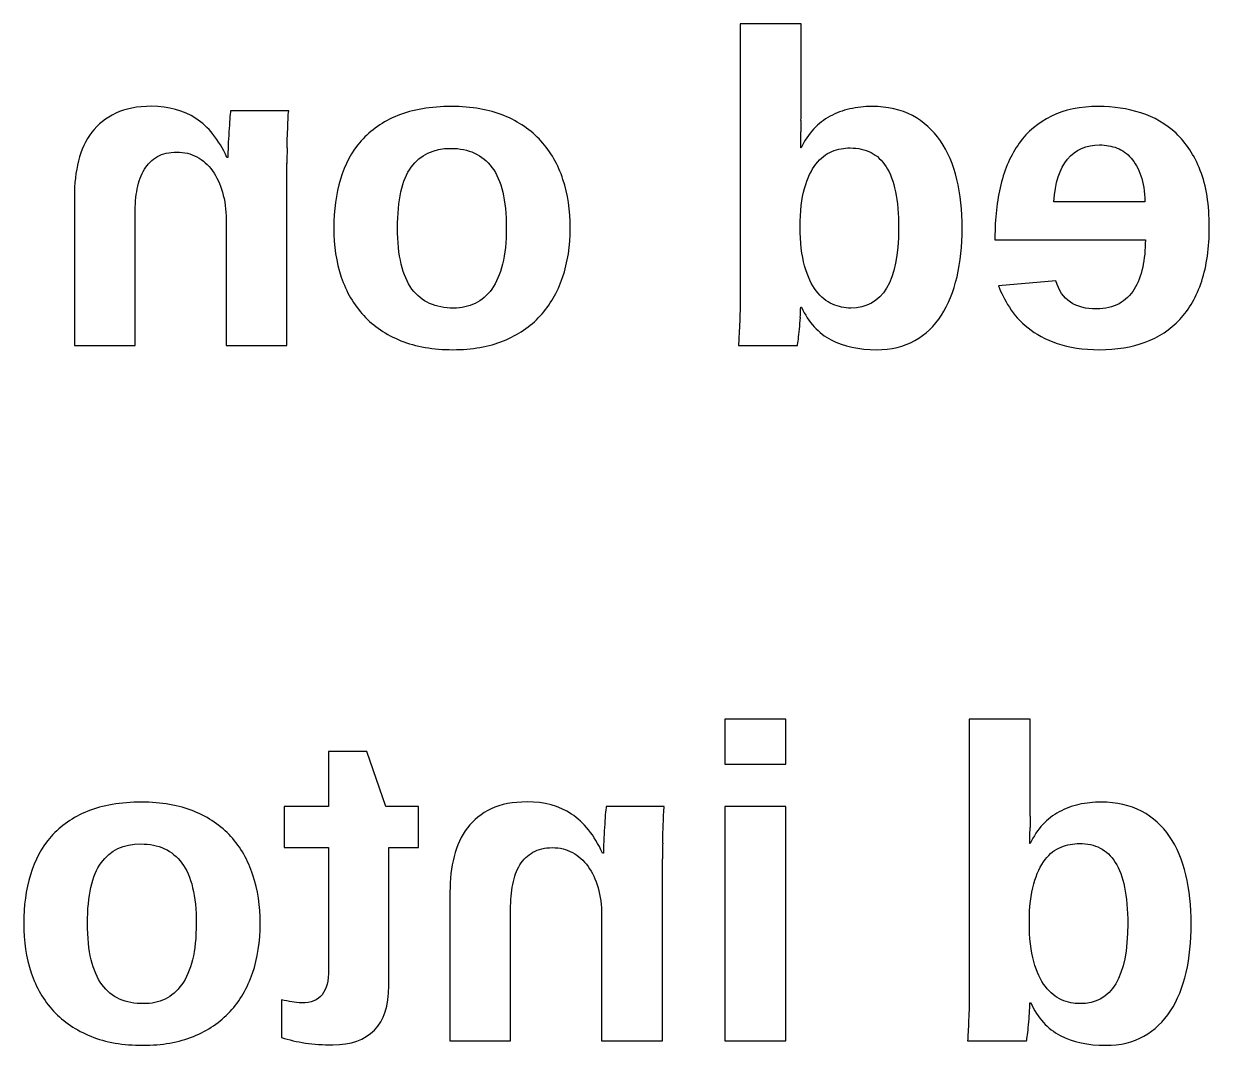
# Model space of a CAD drawing. Header units: millimetres. Extents: x 0 to 290, y 0 to 205.
# Drawn here: x 118.08 to 141.38, y 24.26 to 44.33 of the extents above; entities that cross this region are included whole.
import ezdxf

# ---------------------------------------------------------------- set-up
doc = ezdxf.new("R2010")
doc.units = ezdxf.units.MM
doc.layers.get('0').update_dxf_attribs({"linetype": 'CONTINUOUS', "true_color": 0x000000})

msp = doc.modelspace()

# ---------------------------------------------------------------- linework, layer by layer
for p, q in [((133.356, 44.334), (132.159, 44.334)), ((132.159, 44.334), (132.159, 39.018)), ((133.356, 42.651), (133.356, 44.334)), ((123.287, 42.622), (122.146, 42.622)), ((122.091, 41.706), (122.074, 41.706)), ((133.356, 41.893), (133.348, 41.893)), ((123.253, 38.014), (123.253, 41.591)), ((119.075, 40.94), (119.075, 38.014)), ((140.112, 40.837), (138.324, 40.837)), ((120.268, 38.014), (120.268, 40.598)), ((122.056, 40.484), (122.056, 38.014)), ((137.165, 40.122), (137.165, 40.087)), ((137.165, 40.087), (140.121, 40.087)), ((138.362, 39.279), (137.234, 39.181)), ((133.348, 38.763), (133.364, 38.763)), ((119.075, 38.014), (120.268, 38.014)), ((122.056, 38.014), (123.253, 38.014)), ((132.126, 38.014), (133.284, 38.014)), ((133.054, 30.667), (131.857, 30.667)), ((131.857, 30.667), (131.857, 29.785)), ((133.054, 29.785), (133.054, 30.667)), ((137.859, 30.667), (136.662, 30.667)), ((136.662, 30.667), (136.662, 25.352)), ((137.859, 28.985), (137.859, 30.667)), ((124.821, 30.036), (124.072, 30.036)), ((124.072, 30.036), (124.072, 28.955)), ((125.196, 28.955), (124.821, 30.036)), ((131.857, 29.785), (133.054, 29.785)), ((124.072, 28.955), (123.198, 28.955)), ((123.198, 28.955), (123.198, 28.146)), ((125.839, 28.955), (125.196, 28.955)), ((125.839, 28.146), (125.839, 28.955)), ((130.667, 28.955), (129.527, 28.955)), ((133.054, 28.955), (131.857, 28.955)), ((131.857, 28.955), (131.857, 24.347)), ((133.054, 24.347), (133.054, 28.955)), ((137.859, 28.226), (137.851, 28.226)), ((123.198, 28.146), (124.072, 28.146)), ((124.072, 28.146), (124.072, 25.752)), ((125.255, 25.428), (125.255, 28.146)), ((125.255, 28.146), (125.839, 28.146)), ((129.472, 28.039), (129.454, 28.039)), ((130.634, 24.347), (130.634, 27.924)), ((126.456, 27.273), (126.456, 24.347)), ((127.648, 24.347), (127.648, 26.932)), ((129.437, 26.817), (129.437, 24.347)), ((123.147, 25.156), (123.147, 24.416)), ((137.851, 25.096), (137.867, 25.096)), ((126.456, 24.347), (127.648, 24.347)), ((129.437, 24.347), (130.634, 24.347)), ((131.857, 24.347), (133.054, 24.347)), ((136.629, 24.347), (137.786, 24.347))]:
    msp.add_line(p, q)
for centre, radius, start, end in [((120.894, 42.656), 12.462, 358.9621, 359.9794), ((145.841, 42.204), 12.489, 178.9632, 179.9807), ((136.718, 41.278), 14.636, 176.3566, 177.4264), ((146.875, 41.586), 23.622, 179.2462, 179.9899), ((127.506, 38.894), 5.845, 354.491, 356.7116), ((125.397, 28.989), 12.462, 358.9621, 359.9794), ((150.344, 28.538), 12.489, 178.9632, 179.9807), ((144.099, 27.612), 14.636, 176.3566, 177.4264), ((154.256, 27.92), 23.622, 179.2462, 179.9899), ((132.009, 25.228), 5.845, 354.491, 356.7116)]:
    msp.add_arc(centre, radius, start, end)
for points in [[(120.592, 42.711), (120.313, 42.711), (120.078, 42.665), (119.887, 42.575)], [(121.464, 42.472), (121.221, 42.631), (120.93, 42.711), (120.592, 42.711)], [(126.49, 42.707), (126.075, 42.707), (125.722, 42.647), (125.43, 42.528)], [(127.516, 42.528), (127.223, 42.647), (126.881, 42.707), (126.49, 42.707)], [(134.314, 42.66), (134.175, 42.628), (134.046, 42.58), (133.926, 42.515)], [(134.749, 42.707), (134.599, 42.707), (134.454, 42.691), (134.314, 42.66)], [(135.543, 42.528), (135.32, 42.647), (135.056, 42.707), (134.749, 42.707)], [(139.205, 42.707), (138.842, 42.707), (138.532, 42.643), (138.275, 42.517)], [(140.032, 42.583), (139.771, 42.665), (139.495, 42.707), (139.205, 42.707)], [(119.887, 42.575), (119.695, 42.484), (119.539, 42.359), (119.418, 42.2)], [(122.074, 41.706), (121.911, 42.058), (121.708, 42.313), (121.464, 42.472)], [(122.129, 42.458), (122.123, 42.382), (122.118, 42.299), (122.112, 42.208)], [(122.146, 42.622), (122.14, 42.588), (122.134, 42.533), (122.129, 42.458)], [(123.264, 42.198), (123.268, 42.293), (123.272, 42.378), (123.274, 42.454)], [(123.274, 42.454), (123.277, 42.529), (123.281, 42.585), (123.287, 42.622)], [(125.43, 42.528), (125.137, 42.409), (124.898, 42.243), (124.712, 42.032)], [(128.244, 42.03), (128.051, 42.242), (127.809, 42.409), (127.516, 42.528)], [(133.926, 42.515), (133.807, 42.45), (133.699, 42.366), (133.603, 42.264)], [(136.095, 42.032), (135.95, 42.243), (135.766, 42.409), (135.543, 42.528)], [(138.275, 42.517), (138.018, 42.391), (137.807, 42.214), (137.643, 41.987)], [(140.724, 42.18), (140.523, 42.366), (140.293, 42.5), (140.032, 42.583)], [(119.418, 42.2), (119.298, 42.041), (119.211, 41.854), (119.156, 41.638)], [(123.255, 41.897), (123.256, 42.002), (123.259, 42.102), (123.264, 42.198)], [(133.35, 42.019), (133.351, 42.074), (133.352, 42.137), (133.352, 42.208)], [(133.603, 42.264), (133.507, 42.162), (133.424, 42.038), (133.356, 41.893)], [(141.201, 41.45), (141.083, 41.751), (140.924, 41.994), (140.724, 42.18)], [(124.712, 42.032), (124.526, 41.82), (124.39, 41.569), (124.303, 41.278)], [(128.677, 41.274), (128.581, 41.565), (128.437, 41.817), (128.244, 42.03)], [(133.348, 41.893), (133.348, 41.922), (133.349, 41.964), (133.35, 42.019)], [(136.416, 41.276), (136.346, 41.568), (136.239, 41.82), (136.095, 42.032)], [(137.643, 41.987), (137.478, 41.759), (137.358, 41.488), (137.281, 41.171)], [(138.592, 41.674), (138.749, 41.86), (138.959, 41.952), (139.222, 41.952)], [(139.222, 41.952), (139.344, 41.952), (139.459, 41.932), (139.565, 41.891)], [(120.451, 41.474), (120.516, 41.58), (120.601, 41.663), (120.706, 41.723)], [(120.706, 41.723), (120.811, 41.783), (120.939, 41.812), (121.089, 41.812)], [(121.089, 41.812), (121.235, 41.812), (121.366, 41.78), (121.484, 41.716)], [(121.484, 41.716), (121.602, 41.652), (121.703, 41.561), (121.788, 41.444)], [(122.097, 41.936), (122.093, 41.845), (122.091, 41.768), (122.091, 41.706)], [(125.694, 41.514), (125.873, 41.761), (126.133, 41.885), (126.473, 41.885)], [(126.473, 41.885), (126.825, 41.885), (127.094, 41.76), (127.282, 41.51)], [(133.648, 41.576), (133.74, 41.694), (133.845, 41.776), (133.963, 41.823)], [(133.963, 41.823), (134.081, 41.87), (134.201, 41.893), (134.323, 41.893)], [(134.323, 41.893), (134.476, 41.893), (134.612, 41.863), (134.73, 41.804)], [(134.73, 41.804), (134.848, 41.744), (134.947, 41.65), (135.028, 41.523)], [(139.565, 41.891), (139.672, 41.85), (139.764, 41.785), (139.842, 41.695)], [(119.156, 41.638), (119.102, 41.422), (119.075, 41.189), (119.075, 40.94)], [(120.31, 41.09), (120.338, 41.239), (120.385, 41.367), (120.451, 41.474)], [(125.426, 40.322), (125.426, 40.87), (125.515, 41.267), (125.694, 41.514)], [(127.282, 41.51), (127.469, 41.26), (127.563, 40.864), (127.563, 40.322)], [(133.424, 41.099), (133.481, 41.299), (133.556, 41.458), (133.648, 41.576)], [(135.028, 41.523), (135.108, 41.395), (135.169, 41.232), (135.211, 41.033)], [(138.324, 40.837), (138.346, 41.209), (138.436, 41.488), (138.592, 41.674)], [(139.842, 41.695), (139.92, 41.606), (139.983, 41.49), (140.032, 41.348)], [(121.788, 41.444), (121.874, 41.326), (121.94, 41.186), (121.986, 41.022)], [(124.303, 41.278), (124.216, 40.987), (124.173, 40.668), (124.173, 40.322)], [(128.82, 40.322), (128.82, 40.666), (128.772, 40.983), (128.677, 41.274)], [(136.52, 40.313), (136.52, 40.663), (136.485, 40.984), (136.416, 41.276)], [(140.032, 41.348), (140.08, 41.206), (140.107, 41.036), (140.112, 40.837)], [(141.378, 40.339), (141.378, 40.779), (141.319, 41.149), (141.201, 41.45)], [(120.268, 40.598), (120.268, 40.777), (120.282, 40.941), (120.31, 41.09)], [(121.986, 41.022), (122.033, 40.859), (122.056, 40.679), (122.056, 40.484)], [(133.339, 40.343), (133.339, 40.647), (133.367, 40.899), (133.424, 41.099)], [(135.211, 41.033), (135.252, 40.835), (135.272, 40.595), (135.272, 40.313)], [(137.281, 41.171), (137.204, 40.855), (137.165, 40.505), (137.165, 40.122)], [(124.173, 40.322), (124.173, 39.97), (124.222, 39.648), (124.32, 39.355)], [(125.498, 39.611), (125.45, 39.809), (125.426, 40.046), (125.426, 40.322)], [(127.563, 40.322), (127.563, 40.046), (127.538, 39.809), (127.489, 39.611)], [(128.67, 39.349), (128.77, 39.643), (128.82, 39.967), (128.82, 40.322)], [(133.426, 39.574), (133.368, 39.78), (133.339, 40.036), (133.339, 40.343)], [(135.272, 40.313), (135.272, 39.269), (134.959, 38.746), (134.331, 38.746)], [(136.42, 39.362), (136.487, 39.653), (136.52, 39.97), (136.52, 40.313)], [(141.228, 39.276), (141.328, 39.579), (141.378, 39.933), (141.378, 40.339)], [(140.121, 40.087), (140.121, 39.894), (140.104, 39.715), (140.069, 39.549)], [(125.71, 39.121), (125.617, 39.249), (125.546, 39.412), (125.498, 39.611)], [(127.489, 39.611), (127.439, 39.412), (127.369, 39.249), (127.278, 39.121)], [(133.654, 39.083), (133.56, 39.205), (133.484, 39.368), (133.426, 39.574)], [(140.069, 39.549), (140.035, 39.382), (139.98, 39.239), (139.903, 39.118)], [(124.32, 39.355), (124.418, 39.062), (124.565, 38.81), (124.761, 38.599)], [(128.229, 38.593), (128.424, 38.803), (128.571, 39.055), (128.67, 39.349)], [(136.113, 38.606), (136.251, 38.819), (136.353, 39.071), (136.42, 39.362)], [(137.234, 39.181), (137.285, 39.05), (137.356, 38.911), (137.449, 38.763)], [(138.647, 38.863), (138.514, 38.953), (138.419, 39.092), (138.362, 39.279)], [(140.798, 38.523), (140.986, 38.723), (141.129, 38.974), (141.228, 39.276)], [(126.057, 38.838), (125.92, 38.899), (125.804, 38.993), (125.71, 39.121)], [(127.278, 39.121), (127.187, 38.993), (127.078, 38.899), (126.95, 38.838)], [(132.159, 39.018), (132.159, 38.794), (132.155, 38.595), (132.147, 38.42)], [(133.973, 38.823), (133.854, 38.874), (133.748, 38.961), (133.654, 39.083)], [(139.903, 39.118), (139.827, 38.998), (139.727, 38.903), (139.606, 38.833)], [(126.528, 38.746), (126.352, 38.746), (126.195, 38.777), (126.057, 38.838)], [(126.95, 38.838), (126.822, 38.777), (126.682, 38.746), (126.528, 38.746)], [(133.341, 38.559), (133.346, 38.636), (133.348, 38.704), (133.348, 38.763)], [(133.364, 38.763), (133.503, 38.465), (133.697, 38.252), (133.946, 38.123)], [(134.331, 38.746), (134.212, 38.746), (134.093, 38.772), (133.973, 38.823)], [(137.449, 38.763), (137.541, 38.616), (137.664, 38.48), (137.817, 38.357)], [(139.163, 38.729), (138.952, 38.729), (138.781, 38.774), (138.647, 38.863)], [(139.606, 38.833), (139.484, 38.764), (139.336, 38.729), (139.163, 38.729)], [(124.761, 38.599), (124.957, 38.388), (125.201, 38.224), (125.493, 38.106)], [(127.507, 38.103), (127.794, 38.219), (128.035, 38.382), (128.229, 38.593)], [(135.59, 38.108), (135.801, 38.227), (135.976, 38.393), (136.113, 38.606)], [(140.119, 38.076), (140.384, 38.173), (140.611, 38.322), (140.798, 38.523)], [(132.147, 38.42), (132.138, 38.246), (132.131, 38.11), (132.126, 38.014)], [(133.303, 38.135), (133.31, 38.193), (133.317, 38.259), (133.324, 38.333)], [(137.817, 38.357), (137.97, 38.233), (138.161, 38.131), (138.39, 38.05)], [(125.493, 38.106), (125.785, 37.988), (126.126, 37.929), (126.515, 37.929)], [(126.515, 37.929), (126.89, 37.929), (127.221, 37.987), (127.507, 38.103)], [(133.284, 38.014), (133.289, 38.036), (133.295, 38.077), (133.303, 38.135)], [(133.946, 38.123), (134.195, 37.993), (134.492, 37.929), (134.838, 37.929)], [(134.838, 37.929), (135.128, 37.929), (135.378, 37.988), (135.59, 38.108)], [(138.39, 38.05), (138.618, 37.969), (138.896, 37.929), (139.222, 37.929)], [(139.222, 37.929), (139.555, 37.929), (139.854, 37.978), (140.119, 38.076)], [(120.397, 29.04), (119.982, 29.04), (119.629, 28.98), (119.337, 28.861)], [(121.423, 28.861), (121.13, 28.98), (120.788, 29.04), (120.397, 29.04)], [(127.267, 28.908), (127.076, 28.818), (126.92, 28.693), (126.799, 28.534)], [(127.972, 29.044), (127.694, 29.044), (127.459, 28.999), (127.267, 28.908)], [(128.845, 28.805), (128.601, 28.965), (128.31, 29.044), (127.972, 29.044)], [(129.527, 28.955), (129.521, 28.921), (129.515, 28.866), (129.509, 28.791)], [(130.655, 28.787), (130.658, 28.862), (130.662, 28.918), (130.667, 28.955)], [(138.817, 28.993), (138.678, 28.962), (138.548, 28.913), (138.429, 28.848)], [(139.252, 29.04), (139.101, 29.04), (138.956, 29.024), (138.817, 28.993)], [(140.046, 28.861), (139.823, 28.98), (139.559, 29.04), (139.252, 29.04)], [(119.337, 28.861), (119.044, 28.742), (118.805, 28.576), (118.619, 28.365)], [(122.151, 28.363), (121.958, 28.576), (121.716, 28.742), (121.423, 28.861)], [(129.454, 28.039), (129.292, 28.391), (129.089, 28.646), (128.845, 28.805)], [(129.509, 28.791), (129.504, 28.716), (129.498, 28.633), (129.493, 28.542)], [(130.644, 28.531), (130.649, 28.626), (130.652, 28.712), (130.655, 28.787)], [(138.429, 28.848), (138.31, 28.783), (138.202, 28.7), (138.106, 28.597)], [(140.597, 28.365), (140.453, 28.576), (140.269, 28.742), (140.046, 28.861)], [(126.799, 28.534), (126.679, 28.374), (126.591, 28.187), (126.537, 27.971)], [(130.636, 28.231), (130.637, 28.335), (130.64, 28.436), (130.644, 28.531)], [(137.853, 28.352), (137.854, 28.407), (137.855, 28.471), (137.855, 28.542)], [(138.106, 28.597), (138.009, 28.495), (137.927, 28.372), (137.859, 28.226)], [(118.619, 28.365), (118.433, 28.153), (118.297, 27.902), (118.21, 27.611)], [(119.601, 27.848), (119.78, 28.095), (120.04, 28.218), (120.38, 28.218)], [(120.38, 28.218), (120.732, 28.218), (121.001, 28.093), (121.189, 27.843)], [(122.584, 27.607), (122.488, 27.898), (122.344, 28.15), (122.151, 28.363)], [(129.478, 28.269), (129.474, 28.178), (129.472, 28.101), (129.472, 28.039)], [(137.851, 28.226), (137.851, 28.255), (137.851, 28.297), (137.853, 28.352)], [(138.466, 28.156), (138.584, 28.203), (138.704, 28.226), (138.826, 28.226)], [(138.826, 28.226), (138.979, 28.226), (139.115, 28.197), (139.232, 28.137)], [(140.919, 27.609), (140.849, 27.901), (140.742, 28.153), (140.597, 28.365)], [(126.537, 27.971), (126.483, 27.755), (126.456, 27.522), (126.456, 27.273)], [(127.831, 27.807), (127.897, 27.914), (127.982, 27.997), (128.087, 28.056)], [(128.087, 28.056), (128.192, 28.116), (128.32, 28.146), (128.47, 28.146)], [(128.47, 28.146), (128.615, 28.146), (128.747, 28.114), (128.865, 28.05)], [(128.865, 28.05), (128.982, 27.986), (129.084, 27.895), (129.169, 27.777)], [(138.151, 27.91), (138.243, 28.028), (138.348, 28.11), (138.466, 28.156)], [(139.232, 28.137), (139.35, 28.077), (139.45, 27.984), (139.53, 27.856)], [(119.333, 26.656), (119.333, 27.203), (119.422, 27.601), (119.601, 27.848)], [(121.189, 27.843), (121.376, 27.593), (121.47, 27.197), (121.47, 26.656)], [(127.691, 27.424), (127.719, 27.573), (127.766, 27.7), (127.831, 27.807)], [(129.169, 27.777), (129.254, 27.66), (129.32, 27.519), (129.367, 27.356)], [(137.927, 27.432), (137.984, 27.633), (138.058, 27.792), (138.151, 27.91)], [(139.53, 27.856), (139.611, 27.728), (139.672, 27.565), (139.713, 27.366)], [(118.21, 27.611), (118.123, 27.32), (118.08, 27.002), (118.08, 26.656)], [(122.727, 26.656), (122.727, 26.999), (122.679, 27.316), (122.584, 27.607)], [(141.023, 26.646), (141.023, 26.996), (140.988, 27.317), (140.919, 27.609)], [(127.648, 26.932), (127.648, 27.111), (127.663, 27.275), (127.691, 27.424)], [(129.367, 27.356), (129.414, 27.192), (129.437, 27.013), (129.437, 26.817)], [(137.842, 26.676), (137.842, 26.98), (137.87, 27.232), (137.927, 27.432)], [(139.713, 27.366), (139.755, 27.168), (139.775, 26.928), (139.775, 26.646)], [(118.08, 26.656), (118.08, 26.303), (118.129, 25.981), (118.227, 25.688)], [(119.405, 25.944), (119.357, 26.142), (119.333, 26.38), (119.333, 26.656)], [(121.47, 26.656), (121.47, 26.38), (121.445, 26.142), (121.396, 25.944)], [(122.577, 25.682), (122.677, 25.976), (122.727, 26.301), (122.727, 26.656)], [(137.929, 25.908), (137.871, 26.113), (137.842, 26.37), (137.842, 26.676)], [(139.775, 26.646), (139.775, 25.602), (139.461, 25.08), (138.834, 25.08)], [(140.923, 25.695), (140.99, 25.986), (141.023, 26.303), (141.023, 26.646)], [(119.617, 25.454), (119.524, 25.582), (119.453, 25.745), (119.405, 25.944)], [(121.396, 25.944), (121.346, 25.745), (121.276, 25.582), (121.185, 25.454)], [(138.157, 25.416), (138.063, 25.538), (137.987, 25.702), (137.929, 25.908)], [(118.227, 25.688), (118.325, 25.396), (118.472, 25.144), (118.668, 24.933)], [(122.136, 24.926), (122.331, 25.136), (122.478, 25.388), (122.577, 25.682)], [(124.072, 25.752), (124.072, 25.528), (124.029, 25.363), (123.944, 25.256)], [(140.616, 24.939), (140.754, 25.152), (140.856, 25.404), (140.923, 25.695)], [(119.964, 25.171), (119.827, 25.232), (119.711, 25.327), (119.617, 25.454)], [(121.185, 25.454), (121.094, 25.327), (120.985, 25.232), (120.857, 25.171)], [(124.97, 24.558), (125.16, 24.75), (125.255, 25.04), (125.255, 25.428)], [(138.476, 25.156), (138.357, 25.208), (138.251, 25.294), (138.157, 25.416)], [(120.435, 25.08), (120.259, 25.08), (120.102, 25.11), (119.964, 25.171)], [(120.857, 25.171), (120.729, 25.11), (120.589, 25.08), (120.435, 25.08)], [(123.944, 25.256), (123.859, 25.149), (123.726, 25.096), (123.547, 25.096)], [(136.662, 25.352), (136.662, 25.128), (136.658, 24.928), (136.649, 24.754)], [(118.668, 24.933), (118.864, 24.721), (119.108, 24.557), (119.4, 24.439)], [(123.347, 25.114), (123.288, 25.125), (123.221, 25.139), (123.147, 25.156)], [(123.547, 25.096), (123.474, 25.096), (123.407, 25.102), (123.347, 25.114)], [(137.844, 24.892), (137.849, 24.969), (137.851, 25.037), (137.851, 25.096)], [(137.867, 25.096), (138.006, 24.798), (138.2, 24.585), (138.449, 24.456)], [(138.834, 25.08), (138.715, 25.08), (138.595, 25.105), (138.476, 25.156)], [(140.092, 24.441), (140.304, 24.56), (140.479, 24.726), (140.616, 24.939)], [(121.414, 24.436), (121.701, 24.553), (121.942, 24.716), (122.136, 24.926)], [(136.649, 24.754), (136.641, 24.579), (136.634, 24.444), (136.629, 24.347)], [(124.156, 24.27), (124.509, 24.27), (124.78, 24.366), (124.97, 24.558)], [(137.786, 24.347), (137.792, 24.37), (137.798, 24.41), (137.805, 24.468)], [(137.805, 24.468), (137.812, 24.526), (137.82, 24.593), (137.827, 24.666)], [(119.4, 24.439), (119.692, 24.321), (120.033, 24.262), (120.422, 24.262)], [(120.422, 24.262), (120.797, 24.262), (121.128, 24.32), (121.414, 24.436)], [(123.147, 24.416), (123.294, 24.367), (123.451, 24.331), (123.615, 24.307)], [(123.615, 24.307), (123.78, 24.283), (123.96, 24.27), (124.156, 24.27)], [(138.449, 24.456), (138.697, 24.327), (138.995, 24.262), (139.341, 24.262)], [(139.341, 24.262), (139.63, 24.262), (139.881, 24.322), (140.092, 24.441)]]:
    msp.add_open_spline(points, degree=3)

doc.saveas('drawing.dxf')
